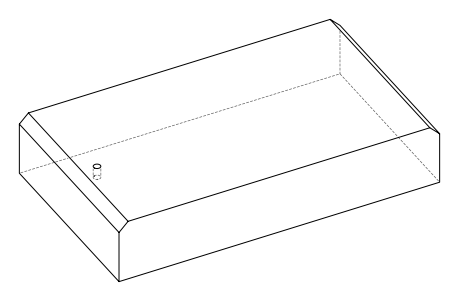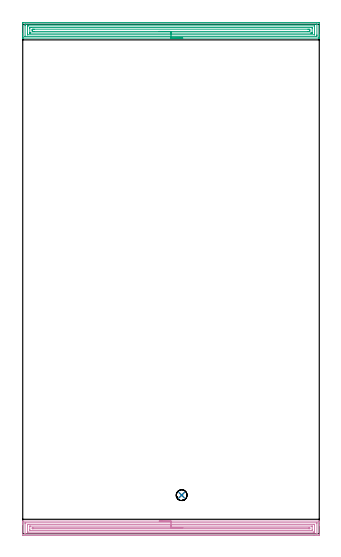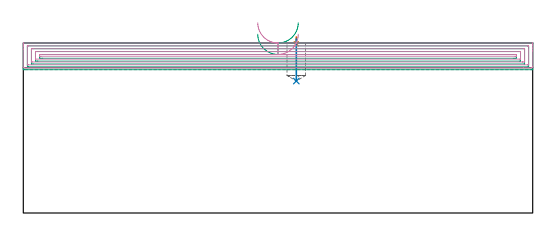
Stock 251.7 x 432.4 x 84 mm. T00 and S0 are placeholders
(PLAN: 4 operations, 2 tool changes, 20.7 min)
(1 SPOT_DRILL | STEP1POCKET | NXT0321_9005460120000 | 0.03 min | 2 mm3)
(2 DRILL_BLIND_HOLE_INTO_CENTER | STEP1POCKET | UGT0301_207 | 0.08 min | 1120 mm3)
(3 AREA_MILL | FG_CHAMFER_SURFACE | UGT0205_001 | 10.33 min | 21927 mm3)
(4 AREA_MILL_1 | FG_CHAMFER_SURFACE_1 | UGT0205_001 | 10.27 min | 18722 mm3)
(TOOL NXT0321_9005460120000 | NC Spot Drill, 142deg, 12mm, Carbide, Uncoated | D12 PA142 FL30 Z2)
(TOOL UGT0301_207 | Twist Drill 9.2 mm | D9.2 PA118 FL80 Z2)
(TOOL UGT0205_001 | Chamfer Mill 20 x 3 x 45 deg. | D20 FL50 Z2)
(OP 1 SPOT_DRILL)
G17 G21 G94 G90
T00 M6
G54
G17 G0 G90 X134.9 Y32.7 S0 M3
G43 Z94. H0
G94 G81 G98 Z83.604 F250. R87.
G80
M5
M2
(OP 2 DRILL_BLIND_HOLE_INTO_CENTER)
G17 G21 G94 G90
T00 M6
G54
G17 G0 G90 X134.9 Y32.7 S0 M3
G43 Z94. H0
G94 G81 G98 Z65.2 F250. R86.
G80
M5
M2
(OP 3 AREA_MILL)
G17 G21 G94 G90
T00 M6
G54
G17 G0 G90 X135.85 Y420.7 S1061 M3
G43 Z94. H0
G94 G1 X135.812 Z93.128 F250.
X135.698 Z92.263
X135.509 Z91.412
X135.247 Z90.58
X134.913 Z89.774
X134.51 Z89.
X134.042 Z88.264
X133.51 Z87.572
X132.921 Z86.929
X132.278 Z86.339
X131.586 Z85.808
X130.85 Z85.34
X130.076 Z84.937
X129.27 Z84.603
X128.438 Z84.341
X127.587 Z84.152
X126.722 Z84.038
X125.85 Z84.
X0.18
X0.003 Y420.698 Z83.992
X0.002 Y420.699
X0. Y421.061 Z83.639
Y421.287 Z83.413
Y422.018 Z82.677
Y423.263 Z81.434
Y424.659 Z80.037
Y433.206 Z71.492
X0.003 Y433.463 Z71.235
X0.01 Y433.892 Z70.806
X0.193 Y433.896 Z70.802
X0.633 Y433.9 Z70.8
X251.067
X251.522 Y433.896 Z70.802
X251.69 Y433.892 Z70.806
X251.7 Y433.72 Z70.977
Y423.778 Z80.916
Y422.383 Z82.313
Y422.018 Z82.677
Y421.287 Z83.413
Y421.063 Z83.637
X251.698 Y420.699 Z83.992
X251.697 Y420.698
X251.52 Y420.7 Z84.
X251.514
X125.85
Y422.114 Z82.586
X2.323 Y422.115 Z82.585
X2.046 Y422.119 Z82.581
X2.018 Y422.121 Z82.579
X2.01 Y422.137 Z82.563
X2.004 Y422.173 Z82.527
X2.001 Y422.208 Z82.492
X2. Y431.237 Z73.463
X2.003 Y431.702 Z72.998
X2.009 Y432.108 Z72.592
X2.033 Y432.479 Z72.221
X2.422 Y432.484 Z72.216
X2.521 Y432.485 Z72.215
X249.377
X249.654 Y432.481 Z72.219
X249.682 Y432.479 Z72.221
X249.69 Y432.463 Z72.237
X249.696 Y432.427 Z72.273
X249.699 Y432.392 Z72.308
X249.7 Y423.363 Z81.337
X249.697 Y422.898 Z81.802
X249.691 Y422.492 Z82.208
X249.667 Y422.121 Z82.579
X249.278 Y422.116 Z82.584
X249.18 Y422.115 Z82.585
X125.85 Y422.114 Z82.586
Y423.528 Z81.172
X4.211 Y423.529 Z81.171
X4.126 Y423.53 Z81.17
X4.059 Y423.533 Z81.167
X4.021 Y423.535 Z81.165
X4.01 Y423.572 Z81.128
X4.005 Y423.778 Z80.922
X4.001 Y423.985 Z80.715
Y430.822 Z73.878
X4.002 Y431.027 Z73.673
X4.008 Y431.057 Z73.643
X4.013 Y431.065 Z73.635
X4.022 Y431.067 Z73.633
X4.084 Y431.07 Z73.63
X4.211 Y431.071 Z73.629
X4.851
X247.489
X247.574 Y431.07 Z73.63
X247.641 Y431.067 Z73.633
X247.679 Y431.065 Z73.635
X247.69 Y431.028 Z73.672
X247.695 Y430.822 Z73.878
X247.699 Y430.616 Z74.084
Y423.778 Z80.922
X247.698 Y423.573 Z81.127
X247.692 Y423.543 Z81.157
X247.688 Y423.535 Z81.165
X247.679 Y423.533 Z81.167
X247.616 Y423.53 Z81.17
X247.489 Y423.529 Z81.171
X125.85 Y423.528 Z81.172
Y424.943 Z79.757
X6.605
X6.147 Y424.945 Z79.755
X6.054 Y424.947 Z79.753
X6.017 Y424.949 Z79.751
X6.01 Y424.99 Z79.71
X6.006 Y425.099 Z79.601
X6. Y425.538 Z79.162
Y429.06 Z75.64
X6.006 Y429.501 Z75.199
X6.01 Y429.61 Z75.09
X6.021 Y429.651 Z75.049
X6.086 Y429.653 Z75.047
X6.289 Y429.656 Z75.044
X6.894 Y429.657 Z75.043
X7.182
X245.095
X245.553 Y429.655 Z75.045
X245.646 Y429.653 Z75.047
X245.683 Y429.651 Z75.049
X245.69 Y429.61 Z75.09
X245.694 Y429.501 Z75.199
X245.7 Y429.062 Z75.638
Y425.54 Z79.16
X245.694 Y425.099 Z79.601
X245.69 Y424.99 Z79.71
X245.679 Y424.949 Z79.751
X245.614 Y424.947 Z79.753
X245.411 Y424.944 Z79.756
X244.806 Y424.943 Z79.757
X244.518
X125.85
Y426.357 Z78.343
X9.577
X8.743 Y426.36 Z78.34
X8.683 Y426.364 Z78.336
X8.01 Y426.42 Z78.28
X8.001 Y427.09 Z77.61
Y427.3 Z77.4
X8.004 Y427.968 Z76.732
X8.01 Y428.18 Z76.52
X8.625 Y428.237 Z76.463
X8.683 Y428.239 Z76.461
X9.513 Y428.243 Z76.457
X9.577
X242.123
X242.957 Y428.24 Z76.46
X243.017 Y428.237 Z76.463
X243.69 Y428.18 Z76.52
X243.699 Y427.51 Z77.19
Y427.3 Z77.4
X243.696 Y426.632 Z78.068
X243.69 Y426.42 Z78.28
X243.075 Y426.363 Z78.337
X243.017 Y426.361 Z78.339
X242.187 Y426.357 Z78.343
X242.123
X125.85
X124.978 Z78.381
X124.114 Z78.495
X123.262 Z78.684
X122.43 Z78.946
X121.624 Z79.28
X120.85 Z79.683
X120.114 Z80.152
X119.422 Z80.683
X118.779 Z81.272
X118.19 Z81.915
X117.659 Z82.607
X117.19 Z83.343
X116.787 Z84.117
X116.453 Z84.923
X116.191 Z85.755
X116.002 Z86.607
X115.888 Z87.472
X115.85 Z88.343
G0 Z94.
M5
M2
(OP 4 AREA_MILL_1)
G17 G21 G94 G90
T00 M6
G54
G17 G0 G90 X115.85 Y10.7 S1061 M3
G43 Z94. H0
G94 G1 X115.888 Z93.128 F250.
X116.002 Z92.263
X116.191 Z91.412
X116.453 Z90.58
X116.787 Z89.774
X117.19 Z89.
X117.658 Z88.264
X118.19 Z87.572
X118.779 Z86.929
X119.422 Z86.339
X120.114 Z85.808
X120.85 Z85.34
X121.624 Z84.937
X122.43 Z84.603
X123.262 Z84.341
X124.114 Z84.152
X124.978 Z84.038
X125.85 Z84.
X251.514
X251.69 Y10.697 Z83.989
X251.697 Y10.538 Z83.83
X251.7 Y10.371 Z83.671
Y10.155 Z83.454
Y9.426 Z82.721
Y8.185 Z81.481
Y6.794 Z80.089
Y-1.104 Z72.194
X251.697 Y-1.363 Z71.934
X251.69 Y-1.492 Z71.806
X251.559 Y-1.499 Z71.799
X251.067 Y-1.5 Z71.8
X247.154
X0.633
X0.137 Y-1.495 Z71.803
X0.01 Y-1.492 Z71.806
X0. Y-1.36 Z71.937
Y7.671 Z80.966
Y9.062 Z82.358
Y9.426 Z82.721
Y10.155 Z83.455
Y10.371 Z83.671
X0.003 Y10.538 Z83.83
X0.01 Y10.697 Z83.989
X0.186 Y10.7 Z84.
X125.85
Y9.286 Z82.586
X249.278
X249.422 Y9.285 Z82.585
X249.641 Y9.281 Z82.581
X249.688 Y9.279 Z82.579
X249.694 Y9.248 Z82.548
X249.697 Y9.212 Z82.512
X249.7 Y9.013 Z82.313
Y0.238 Z73.538
X249.698 Y0.1 Z73.4
X249.694 Y-0.011 Z73.289
X249.69 Y-0.078 Z73.222
X249.653 Y-0.079 Z73.221
X249.278 Y-0.085 Z73.215
X249.135
X2.422 Y-0.086 Z73.214
X2.278 Y-0.085 Z73.215
X2.059 Y-0.081 Z73.219
X2.012 Y-0.079 Z73.221
X2.006 Y-0.048 Z73.252
X2.003 Y-0.012 Z73.288
X2. Y0.187 Z73.487
Y8.962 Z82.262
X2.002 Y9.1 Z82.4
X2.006 Y9.21 Z82.51
X2.01 Y9.277 Z82.577
X2.047 Y9.279 Z82.579
X2.422 Y9.285 Z82.585
X2.565
X125.85 Y9.286 Z82.586
Y7.871 Z81.171
X247.286
X247.489 Y7.869 Z81.169
X247.684 Y7.865 Z81.165
X247.693 Y7.671 Z80.971
X247.699 Y7.466 Z80.766
X247.7 Y2.2 Z75.5
X247.691 Y1.529 Z74.829
X247.686 Y1.336 Z74.636
X247.489 Y1.333 Z74.633
X246.799 Y1.329 Z74.629
X246.595
X4.414
X4.211 Y1.331 Z74.631
X4.016 Y1.335 Z74.635
X4.007 Y1.529 Z74.829
X4.001 Y1.734 Z75.034
Y7. Z80.3
X4.009 Y7.671 Z80.971
X4.014 Y7.864 Z81.164
X4.211 Y7.867 Z81.167
X4.901 Y7.871 Z81.171
X5.105
X125.85
Y6.457 Z79.757
X245.548
X245.617 Y6.455 Z79.755
X245.684 Y6.451 Z79.751
X245.691 Y6.354 Z79.654
X245.7 Y5.917 Z79.217
Y3.284 Z76.584
X245.69 Y2.846 Z76.146
X245.679 Y2.75 Z76.05
X245.541 Y2.745 Z76.045
X245.357 Y2.743 Z76.043
X6.152
X6.083 Y2.745 Z76.045
X6.016 Y2.749 Z76.049
X6.009 Y2.846 Z76.146
X6. Y3.283 Z76.583
Y5.916 Z79.216
X6.01 Y6.354 Z79.654
X6.021 Y6.451 Z79.751
X6.159 Y6.455 Z79.755
X6.343 Y6.457 Z79.757
X125.85
Y5.043 Z78.343
X243.013
X243.69 Y5.039 Z78.339
X243.695 Y4.374 Z77.674
X243.69 Y4.161 Z77.461
X243.022 Y4.157 Z77.457
X8.687
X8.01 Y4.161 Z77.461
X8.005 Y4.826 Z78.126
X8.01 Y5.039 Z78.339
X8.678 Y5.043 Z78.343
X125.85
X126.722 Z78.381
X127.586 Z78.495
X128.438 Z78.684
X129.27 Z78.946
X130.076 Z79.28
X130.85 Z79.683
X131.586 Z80.152
X132.278 Z80.683
X132.921 Z81.272
X133.51 Z81.915
X134.042 Z82.607
X134.51 Z83.343
X134.913 Z84.117
X135.247 Z84.923
X135.509 Z85.755
X135.698 Z86.607
X135.812 Z87.472
X135.85 Z88.343
G0 Z94.
M5
M2
